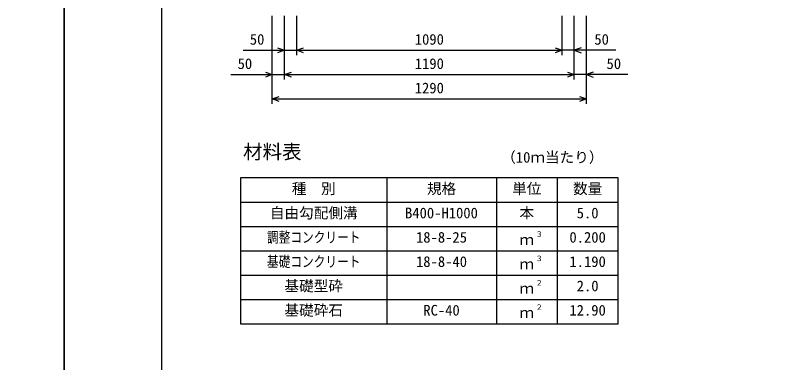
# Model space of a CAD drawing. Units: millimetres, scale not verified. Extents: x -16800 to 16800, y -5940 to 5940.
# Drawn here: x -200 to 2963, y -3105 to -1677 of the extents above; entities that cross this region are included whole.
import ezdxf
from ezdxf.enums import TextEntityAlignment as Align

# ---------------------------------------------------------------- set-up
doc = ezdxf.new("R2010")
doc.units = ezdxf.units.MM
doc.header["$LTSCALE"] = 20
for name, color, linetype, lineweight in [('0-0_DIM', 7, 'Continuous', 25), ('0-1_Defpoints', 5, 'Continuous', 25), ('0-3_HYO', 3, 'Continuous', 25), ('0-4_HYO2', 4, 'Continuous', 25), ('0-6_TXT', 7, 'Continuous', 25), ('0-7_WAKU', 3, 'Continuous', 25)]:
    doc.layers.add(name, color=color, linetype=linetype, lineweight=lineweight)
doc.styles.add('ＭＳ ゴシック', font='')
doc.styles.get('ＭＳ ゴシック').set_extended_font_data('MS Gothic')

msp = doc.modelspace()

# ---------------------------------------------------------------- linework, layer by layer
at = {"layer": '0-0_DIM'}
for p, q in [((855, -2041.05), (855, -1678.71)), ((905, -1941.05), (905, -1678.71)), ((955, -1841.05), (955, -1678.71)), ((2045, -1841.05), (2045, -1678.71)), ((2095, -1941.05), (2095, -1678.71)), ((2145, -2041.05), (2145, -1678.71)), ((735, -1821.05), (955, -1821.05)), ((955, -1821.05), (2045, -1821.05)), ((2265, -1821.05), (2045, -1821.05)), ((685, -1921.05), (905, -1921.05)), ((905, -1921.05), (2095, -1921.05)), ((2315, -1921.05), (2095, -1921.05)), ((855, -2021.05), (2145, -2021.05))]:
    msp.add_line(p, q, dxfattribs=at)
for points in [[(876.81, -1810.79), (905, -1821.05), (876.81, -1831.31)], [(983.19, -1831.31), (955, -1821.05), (983.19, -1810.79)], [(2016.81, -1810.79), (2045, -1821.05), (2016.81, -1831.31)], [(2123.19, -1810.79), (2095, -1821.05), (2123.19, -1831.31)], [(826.81, -1910.79), (855, -1921.05), (826.81, -1931.31)], [(933.19, -1931.31), (905, -1921.05), (933.19, -1910.79)], [(2066.81, -1910.79), (2095, -1921.05), (2066.81, -1931.31)], [(2173.19, -1910.79), (2145, -1921.05), (2173.19, -1931.31)], [(883.19, -2031.31), (855, -2021.05), (883.19, -2010.79)], [(2116.81, -2010.79), (2145, -2021.05), (2116.81, -2031.31)]]:
    msp.add_lwpolyline(points, dxfattribs=at)
at = {"layer": '0-1_Defpoints'}
for points in [[(-16800, -5940), (0, -5940), (0, 5940), (-16800, 5940)], [(0, -5940), (16800, -5940), (16800, 5940), (0, 5940)]]:
    msp.add_lwpolyline(points, close=True, dxfattribs=at)
at = {"layer": '0-3_HYO'}
for p, q in [((1325, -2345), (1325, -2945)), ((1775, -2345), (1775, -2945)), ((2025, -2345), (2025, -2945)), ((725, -2445), (2275, -2445))]:
    msp.add_line(p, q, dxfattribs=at)
msp.add_lwpolyline([(725, -2945), (2275, -2945), (2275, -2345), (725, -2345)], close=True, dxfattribs=at)
at = {"layer": '0-4_HYO2'}
for p, q in [((725, -2545), (2275, -2545)), ((725, -2645), (2275, -2645)), ((725, -2745), (2275, -2745)), ((725, -2845), (2275, -2845))]:
    msp.add_line(p, q, dxfattribs=at)
at = {"layer": '0-7_WAKU'}
msp.add_lwpolyline([(400, -5540), (16400, -5540), (16400, 5540), (400, 5540)], close=True, dxfattribs=at)

# ---------------------------------------------------------------- texts
at = {"layer": '0-0_DIM', "style": 'ＭＳ ゴシック'}
for s, p in [('50', (762.56, -1811.05)), ('1090', (1440, -1811.05)), ('50', (2177.44, -1811.05)), ('50', (712.56, -1911.05)), ('1190', (1440, -1911.05)), ('50', (2227.44, -1911.05)), ('1290', (1440, -2011.05))]:
    msp.add_text(s, height=43.99, dxfattribs=at).set_placement(p, align=Align.BOTTOM_LEFT)
at = {"layer": '0-6_TXT', "style": 'ＭＳ ゴシック'}
for s, height, p in [('材料表', 58.65, (735, -2285)), ('（10ｍ当たり）', 43.99, (1795, -2296)), ('種\u3000別', 43.99, (935, -2425)), ('規格', 43.99, (1490, -2425)), ('単位', 43.99, (1840, -2425)), ('数量', 43.99, (2090, -2425)), ('自由勾配側溝', 43.99, (845, -2525)), ('本', 43.99, (1870, -2525)), ('B400-H1000', 43.99, (1400, -2525)), ('5.0', 43.99, (2105, -2525)), ('18-8-25', 43.99, (1445, -2625)), ('ｍ', 43.99, (1870, -2635)), ('３', 21.99, (1935.54, -2594.63)), ('0.200', 43.99, (2075, -2625)), ('18-8-40', 43.99, (1445, -2725)), ('３', 21.99, (1935.54, -2694.63)), ('1.190', 43.99, (2075, -2725)), ('ｍ', 43.99, (1870, -2735)), ('基礎型砕', 43.99, (905, -2825)), ('２', 21.99, (1935.54, -2794.63)), ('2.0', 43.99, (2105, -2825)), ('ｍ', 43.99, (1870, -2835)), ('基礎砕石', 43.99, (905, -2925)), ('RC-40', 43.99, (1475, -2925)), ('２', 21.99, (1935.54, -2894.63)), ('12.90', 43.99, (2075, -2925)), ('ｍ', 43.99, (1870, -2935))]:
    msp.add_text(s, height=height, dxfattribs=at).set_placement(p, align=Align.BOTTOM_LEFT)
at = {"layer": '0-6_TXT', "style": 'ＭＳ ゴシック', "width": 0.8}
for s, p in [('調整コンクリート', (833, -2625)), ('基礎コンクリート', (833, -2725))]:
    msp.add_text(s, height=43.99, dxfattribs=at).set_placement(p, align=Align.BOTTOM_LEFT)

doc.saveas('drawing.dxf')
